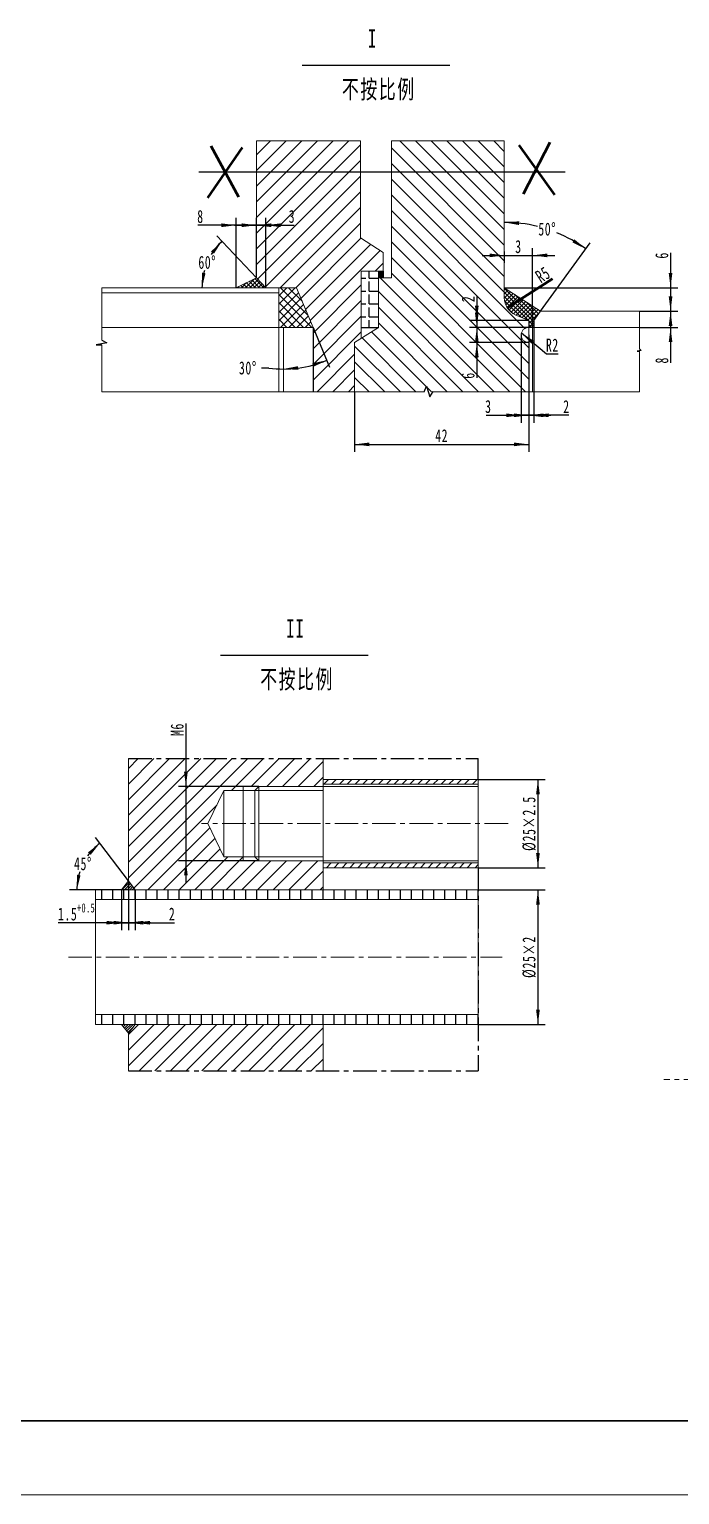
# Model space of a CAD drawing. Header units: millimetres. Extents: x -1189 to 1189, y -841 to 841.
# Drawn here: x -645 to -293, y -841 to -47 of the extents above; entities that cross this region are included whole.
import ezdxf

# ---------------------------------------------------------------- set-up
doc = ezdxf.new("R2010")
doc.units = ezdxf.units.MM
doc.header["$PDSIZE"] = -5
doc.linetypes.add('CENTERX2', pattern=[20.32, 12.7, -2.54, 2.54, -2.54])
doc.layers.get('0').update_dxf_attribs({"lineweight": 35})
for name, color, linetype, lineweight in [('10', 7, 'Continuous', 18), ('剖面线层', 4, 'Continuous', 18), ('尺寸线层', 3, 'Continuous', 18), ('粗实线层', 7, 'Continuous', 35), ('细实线层', 7, 'Continuous', 18)]:
    doc.layers.add(name, color=color, linetype=linetype, lineweight=lineweight)
doc.styles.add('标准', font='', dxfattribs={"width": 0.667})
doc.styles.get('标准').set_extended_font_data('宋体')
doc.dimstyles.new('GB_尺寸', dxfattribs={"dimscale": 2, "dimtxt": 3.5, "dimasz": 4, "dimexe": 2, "dimexo": 0, "dimtad": 1, "dimdsep": 46, "dimtxsty": '标准', "dimblk": '_CAXARROW', "dimcen": 0, "dimdle": 6, "dimazin": 2, "dimtfac": 0.707107, "dimtdec": 3, "dimtmove": 2, "dimatfit": 3, "dimfxl": 1, "dimfrac": 2, "dimtolj": 1, "dimtzin": 0, "dimarcsym": 1})
pattern_1 = [(45, (0, 0), (-0.7071068, 0.7071068), [])]
pattern_2 = [(45, (0, 0), (-4.24264, 4.24264), [])]

# ---------------------------------------------------------------- blocks, each defined once
blk = doc.blocks.new('$CAXA_FRAME_13B17AC1$')
at = {"layer": '粗实线层'}
blk.add_line((-574.5, -400.5), (574.5, -400.5), dxfattribs=at)
at = {"layer": '细实线层'}
blk.add_line((-594.5, -420.5), (594.5, -420.5), dxfattribs=at)
blk = doc.blocks.new('*X52')
at = {"layer": '尺寸线层', "linetype": 'Continuous', "lineweight": 25}
for points in [[(-607.07, -487.91), (-612.06, -494.22), (-613.55, -492.88)], [(-619.56, -513.11), (-617.56, -505.32), (-619.52, -504.94)]]:
    blk.add_hatch(color=0, dxfattribs=at).paths.add_polyline_path(points, flags=0)
at = {"layer": '尺寸线层', "color": 0, "linetype": 'Continuous', "lineweight": 25}
for p, q in [((-591.57, -508.29), (-609.49, -484.73)), ((-591.57, -513.11), (-623.56, -513.11))]:
    blk.add_line(p, q, dxfattribs=at)
for start, end in [(127.25915, 144.54751), (162.04211, 180)]:
    blk.add_arc((-587.9, -513.11), 31.66, start, end, dxfattribs=at)
at = {"layer": '尺寸线层', "color": 0, "lineweight": 25, "insert": (-616.27, -499.05), "char_height": 7, "width": 19.0725, "attachment_point": 5, "line_spacing_factor": 1.15057, "style": '标准'}
blk.add_mtext('\\T1.1;45%%D', dxfattribs=at)
blk = doc.blocks.new('_CAXARROW')
blk.add_hatch(color=0).paths.add_polyline_path([(0, 0), (-1, 0.125), (-1, -0.125)], flags=0)
blk = doc.blocks.new('*X53')
at = {"layer": '尺寸线层', "linetype": 'Continuous', "lineweight": 25}
for points in [[(-560.41, -457.15), (-559.41, -449.15), (-561.41, -449.15)], [(-560.41, -497.38), (-559.41, -505.38), (-561.41, -505.38)]]:
    blk.add_hatch(color=0, dxfattribs=at).paths.add_polyline_path(points, flags=0)
at = {"layer": '尺寸线层', "color": 0, "linetype": 'Continuous', "lineweight": 25}
for p, q in [((-560.41, -422.98), (-560.41, -509.38)), ((-520.8, -457.15), (-564.41, -457.15)), ((-520.8, -497.38), (-564.41, -497.38))]:
    blk.add_line(p, q, dxfattribs=at)
at = {"layer": '尺寸线层', "color": 0, "linetype": 'CENTERX2', "lineweight": 25, "insert": (-565.12, -426.29), "char_height": 7, "width": 14, "attachment_point": 5, "rotation": 90, "line_spacing_factor": 1.15057, "style": '标准'}
blk.add_mtext('\\T1.1;M6', dxfattribs=at)
blk = doc.blocks.new('*X54')
at = {"layer": '尺寸线层', "linetype": 'Continuous', "lineweight": 25}
for points in [[(-369.5, -453.37), (-368.5, -461.37), (-370.5, -461.37)], [(-369.5, -501.15), (-368.5, -493.15), (-370.5, -493.15)]]:
    blk.add_hatch(color=0, dxfattribs=at).paths.add_polyline_path(points, flags=0)
at = {"layer": '尺寸线层', "color": 0, "linetype": 'Continuous', "lineweight": 25}
for p, q in [((-401.85, -453.37), (-365.5, -453.37)), ((-369.5, -453.37), (-369.5, -501.15)), ((-401.85, -501.15), (-365.5, -501.15))]:
    blk.add_line(p, q, dxfattribs=at)
at = {"layer": '尺寸线层', "color": 0, "linetype": 'CENTERX2', "lineweight": 25, "insert": (-374.21, -477.26), "char_height": 7, "width": 58.1043, "attachment_point": 5, "rotation": 90, "line_spacing_factor": 1.15057, "style": '标准'}
blk.add_mtext('\\T1.1;%%C25×2.5', dxfattribs=at)
blk = doc.blocks.new('*X55')
at = {"layer": '尺寸线层', "linetype": 'Continuous', "lineweight": 25}
for points in [[(-369.5, -513.11), (-368.5, -521.11), (-370.5, -521.11)], [(-369.5, -586.1), (-368.5, -578.1), (-370.5, -578.1)]]:
    blk.add_hatch(color=0, dxfattribs=at).paths.add_polyline_path(points, flags=0)
at = {"layer": '尺寸线层', "color": 0, "linetype": 'Continuous', "lineweight": 25}
for p, q in [((-401.85, -513.11), (-365.5, -513.11)), ((-369.5, -513.11), (-369.5, -586.1)), ((-401.85, -586.1), (-365.5, -586.1))]:
    blk.add_line(p, q, dxfattribs=at)
at = {"layer": '尺寸线层', "color": 0, "linetype": 'CENTERX2', "lineweight": 25, "insert": (-374.21, -549.61), "char_height": 7, "width": 43.4139, "attachment_point": 5, "rotation": 90, "line_spacing_factor": 1.15057, "style": '标准'}
blk.add_mtext('\\T1.1;%%C25×2', dxfattribs=at)
blk = doc.blocks.new('*X57')
at = {"layer": '尺寸线层', "color": 0, "linetype": 'CENTERX2', "lineweight": 25, "char_height": 7, "attachment_point": 1, "line_spacing_factor": 1.15057, "style": '标准'}
for s, insert, width in [('\\T1.1;1.5', (-629.75, -522.75), 80.6038), ('\\T1.1;{\\H0.7071x;+0.5}', (-619.49, -520.47), 39.5584)]:
    blk.add_mtext(s, dxfattribs=dict(at, insert=insert, width=width))
blk = doc.blocks.new('*X56')
at = {"layer": '尺寸线层', "linetype": 'Continuous', "lineweight": 25}
for points in [[(-595.4, -530.98), (-603.4, -531.98), (-603.4, -529.98)], [(-591.57, -530.98), (-583.57, -531.98), (-583.57, -529.98)]]:
    blk.add_hatch(color=0, dxfattribs=at).paths.add_polyline_path(points, flags=0)
at = {"layer": '尺寸线层', "color": 0, "linetype": 'Continuous', "lineweight": 25}
for p, q in [((-591.57, -508.29), (-591.57, -534.98)), ((-595.4, -513.11), (-595.4, -534.98)), ((-579.57, -530.98), (-629.75, -530.98))]:
    blk.add_line(p, q, dxfattribs=at)
at = {"layer": '尺寸线层', "color": 0, "linetype": 'CENTERX2', "lineweight": 25}
blk.add_blockref('*X57', (0, 0), dxfattribs=at)
blk = doc.blocks.new('*X58')
at = {"layer": '尺寸线层', "linetype": 'Continuous', "lineweight": 25}
for points in [[(-591.57, -530.98), (-599.57, -529.98), (-599.57, -531.98)], [(-587.9, -530.98), (-579.9, -529.98), (-579.9, -531.98)]]:
    blk.add_hatch(color=0, dxfattribs=at).paths.add_polyline_path(points, flags=0)
at = {"layer": '尺寸线层', "color": 0, "linetype": 'Continuous', "lineweight": 25}
for p, q in [((-591.57, -508.29), (-591.57, -534.98)), ((-587.9, -513.11), (-587.9, -534.98)), ((-603.57, -530.98), (-566.58, -530.98))]:
    blk.add_line(p, q, dxfattribs=at)
at = {"layer": '尺寸线层', "color": 0, "linetype": 'CENTERX2', "lineweight": 25, "insert": (-567.87, -526.27), "char_height": 7, "width": 14, "attachment_point": 5, "line_spacing_factor": 1.15057, "style": '标准'}
blk.add_mtext('\\T1.1;2', dxfattribs=at)
blk = doc.blocks.new('*X59')
at = {"layer": '尺寸线层', "linetype": 'Continuous', "lineweight": 25}
for points in [[(-540.85, -161.62), (-545.21, -168.38), (-546.81, -167.19)], [(-551.68, -186.78), (-549.77, -178.97), (-551.73, -178.62)]]:
    blk.add_hatch(color=0, dxfattribs=at).paths.add_polyline_path(points, flags=0)
at = {"layer": '尺寸线层', "color": 0, "linetype": 'Continuous', "lineweight": 25}
blk.add_line((-522.11, -181.41), (-543.61, -158.71), dxfattribs=at)
for start, end in [(133.45228, 148.72162), (164.27287, 180)]:
    blk.add_arc((-517.01, -186.78), 34.67, start, end, dxfattribs=at)
at = {"layer": '尺寸线层', "color": 0, "lineweight": 25, "insert": (-548.86, -173.09), "char_height": 7, "width": 18.916, "attachment_point": 5, "line_spacing_factor": 1.15057, "style": '标准'}
blk.add_mtext('\\T1.1;60%%D', dxfattribs=at)
blk = doc.blocks.new('*X60')
at = {"layer": '尺寸线层', "linetype": 'Continuous', "lineweight": 25}
for points in [[(-507.53, -230.86), (-499.62, -229.34), (-499.42, -231.32)], [(-484.01, -226.14), (-491.89, -227.79), (-491.31, -229.7)]]:
    blk.add_hatch(color=0, dxfattribs=at).paths.add_polyline_path(points, flags=0)
at = {"layer": '尺寸线层', "color": 0, "linetype": 'Continuous', "lineweight": 25}
for p, q in [((-491.46, -208.31), (-482.46, -229.83)), ((-515.5, -230.33), (-519.5, -230.33))]:
    blk.add_line(p, q, dxfattribs=at)
blk.add_arc((-507.53, -169.91), 60.95, 262.47903, 292.69988, dxfattribs=at)
at = {"layer": '尺寸线层', "color": 0, "lineweight": 25, "insert": (-526.84, -230.33), "char_height": 7, "width": 18.7595, "attachment_point": 5, "line_spacing_factor": 1.15057, "style": '标准'}
blk.add_mtext('\\T1.1;30%%D', dxfattribs=at)
blk = doc.blocks.new('*X61')
at = {"layer": '尺寸线层', "linetype": 'Continuous', "lineweight": 25}
for points in [[(-387.74, -151.38), (-379.81, -152.81), (-379.65, -150.82)], [(-343.55, -165.77), (-350.8, -162.25), (-349.75, -160.55)]]:
    blk.add_hatch(color=0, dxfattribs=at).paths.add_polyline_path(points, flags=0)
at = {"layer": '尺寸线层', "color": 0, "linetype": 'Continuous', "lineweight": 25}
blk.add_line((-368.09, -199.48), (-341.19, -162.53), dxfattribs=at)
for start, end in [(76.19124, 90), (53.94654, 67.65149)]:
    blk.add_arc((-387.74, -226.48), 75.09, start, end, dxfattribs=at)
at = {"layer": '尺寸线层', "color": 0, "lineweight": 25, "insert": (-364.5, -155.07), "char_height": 7, "width": 18.7595, "attachment_point": 5, "line_spacing_factor": 1.15057, "style": '标准'}
blk.add_mtext('\\T1.1;50%%D', dxfattribs=at)
blk = doc.blocks.new('*X62')
at = {"layer": '尺寸线层', "linetype": 'Continuous', "lineweight": 25}
for points in [[(-297.58, -186.78), (-296.58, -178.78), (-298.58, -178.78)], [(-297.58, -199.48), (-296.58, -207.48), (-298.58, -207.48)]]:
    blk.add_hatch(color=0, dxfattribs=at).paths.add_polyline_path(points, flags=0)
at = {"layer": '尺寸线层', "color": 0, "linetype": 'Continuous', "lineweight": 25}
for p, q in [((-297.58, -167.93), (-297.58, -211.48)), ((-387.74, -186.78), (-293.58, -186.78)), ((-314.47, -199.48), (-293.58, -199.48))]:
    blk.add_line(p, q, dxfattribs=at)
at = {"layer": '尺寸线层', "color": 0, "lineweight": 25, "insert": (-302.29, -169.28), "char_height": 7, "width": 14, "attachment_point": 5, "rotation": 90, "line_spacing_factor": 1.15057, "style": '标准'}
blk.add_mtext('\\T1.1;6', dxfattribs=at)
blk = doc.blocks.new('*X63')
at = {"layer": '尺寸线层', "linetype": 'Continuous', "lineweight": 25}
for points in [[(-297.58, -199.48), (-296.58, -191.48), (-298.58, -191.48)], [(-297.58, -208.31), (-296.58, -216.31), (-298.58, -216.31)]]:
    blk.add_hatch(color=0, dxfattribs=at).paths.add_polyline_path(points, flags=0)
at = {"layer": '尺寸线层', "color": 0, "linetype": 'Continuous', "lineweight": 25}
for p, q in [((-297.58, -187.48), (-297.58, -227.46)), ((-314.47, -199.48), (-293.58, -199.48)), ((-314.47, -208.31), (-293.58, -208.31))]:
    blk.add_line(p, q, dxfattribs=at)
at = {"layer": '尺寸线层', "color": 0, "lineweight": 25, "insert": (-302.29, -226.13), "char_height": 7, "width": 14, "attachment_point": 5, "rotation": 90, "line_spacing_factor": 1.15057, "style": '标准'}
blk.add_mtext('\\T1.1;8', dxfattribs=at)
blk = doc.blocks.new('*X64')
at = {"layer": '尺寸线层', "linetype": 'Continuous', "lineweight": 25}
for points in [[(-374.52, -255.95), (-382.52, -256.95), (-382.52, -254.95)], [(-371.74, -255.95), (-363.74, -256.95), (-363.74, -254.95)]]:
    blk.add_hatch(color=0, dxfattribs=at).paths.add_polyline_path(points, flags=0)
at = {"layer": '尺寸线层', "color": 0, "linetype": 'Continuous', "lineweight": 25}
for p, q in [((-371.74, -208.31), (-371.74, -259.95)), ((-374.52, -216.55), (-374.52, -259.95)), ((-352.74, -255.95), (-386.52, -255.95))]:
    blk.add_line(p, q, dxfattribs=at)
at = {"layer": '尺寸线层', "color": 0, "lineweight": 25, "insert": (-354.03, -251.24), "char_height": 7, "width": 14, "attachment_point": 5, "line_spacing_factor": 1.15057, "style": '标准'}
blk.add_mtext('\\T1.1;2', dxfattribs=at)
blk = doc.blocks.new('*X65')
at = {"layer": '尺寸线层', "linetype": 'Continuous', "lineweight": 25}
for points in [[(-378.64, -255.95), (-386.64, -254.95), (-386.64, -256.95)], [(-374.52, -255.95), (-366.52, -254.95), (-366.52, -256.95)]]:
    blk.add_hatch(color=0, dxfattribs=at).paths.add_polyline_path(points, flags=0)
at = {"layer": '尺寸线层', "color": 0, "linetype": 'Continuous', "lineweight": 25}
for p, q in [((-378.64, -212.43), (-378.64, -259.95)), ((-374.52, -212.43), (-374.52, -259.95)), ((-397.66, -255.95), (-362.52, -255.95))]:
    blk.add_line(p, q, dxfattribs=at)
at = {"layer": '尺寸线层', "color": 0, "lineweight": 25, "insert": (-396.39, -251.24), "char_height": 7, "width": 14, "attachment_point": 5, "line_spacing_factor": 1.15057, "style": '标准'}
blk.add_mtext('\\T1.1;3', dxfattribs=at)
blk = doc.blocks.new('*X66')
at = {"layer": '尺寸线层', "linetype": 'Continuous', "lineweight": 25}
for points in [[(-402.65, -204.62), (-401.65, -196.62), (-403.65, -196.62)], [(-402.65, -208.31), (-401.65, -216.31), (-403.65, -216.31)]]:
    blk.add_hatch(color=0, dxfattribs=at).paths.add_polyline_path(points, flags=0)
at = {"layer": '尺寸线层', "color": 0, "linetype": 'Continuous', "lineweight": 25}
for p, q in [((-402.65, -191.55), (-402.65, -220.31)), ((-374.52, -204.62), (-406.65, -204.62)), ((-374.52, -208.31), (-406.65, -208.31))]:
    blk.add_line(p, q, dxfattribs=at)
at = {"layer": '尺寸线层', "color": 0, "lineweight": 25, "insert": (-407.36, -192.84), "char_height": 7, "width": 14, "attachment_point": 5, "rotation": 90, "line_spacing_factor": 1.15057, "style": '标准'}
blk.add_mtext('\\T1.1;2', dxfattribs=at)
blk = doc.blocks.new('*X67')
at = {"layer": '尺寸线层', "linetype": 'Continuous', "lineweight": 25}
for points in [[(-402.65, -208.31), (-401.65, -200.31), (-403.65, -200.31)], [(-402.65, -216.55), (-401.65, -224.55), (-403.65, -224.55)]]:
    blk.add_hatch(color=0, dxfattribs=at).paths.add_polyline_path(points, flags=0)
at = {"layer": '尺寸线层', "color": 0, "linetype": 'Continuous', "lineweight": 25}
for p, q in [((-402.65, -196.31), (-402.65, -235.71)), ((-374.52, -208.31), (-406.65, -208.31)), ((-374.52, -216.55), (-406.65, -216.55))]:
    blk.add_line(p, q, dxfattribs=at)
at = {"layer": '尺寸线层', "color": 0, "lineweight": 25, "insert": (-407.36, -234.37), "char_height": 7, "width": 14, "attachment_point": 5, "rotation": 90, "line_spacing_factor": 1.15057, "style": '标准'}
blk.add_mtext('\\T1.1;6', dxfattribs=at)
blk = doc.blocks.new('*X68')
at = {"layer": '尺寸线层', "linetype": 'Continuous', "lineweight": 25}
for points in [[(-387.74, -169.28), (-395.74, -168.28), (-395.74, -170.28)], [(-372.4, -169.28), (-364.4, -168.28), (-364.4, -170.28)]]:
    blk.add_hatch(color=0, dxfattribs=at).paths.add_polyline_path(points, flags=0)
at = {"layer": '尺寸线层', "color": 0, "linetype": 'Continuous', "lineweight": 25}
for p, q in [((-372.4, -208.31), (-372.4, -165.28)), ((-399.74, -169.28), (-360.4, -169.28)), ((-387.74, -167.11), (-387.74, -173.28))]:
    blk.add_line(p, q, dxfattribs=at)
at = {"layer": '尺寸线层', "color": 0, "lineweight": 25, "insert": (-380.07, -164.57), "char_height": 7, "width": 14, "attachment_point": 5, "line_spacing_factor": 1.15057, "style": '标准'}
blk.add_mtext('\\T1.1;3', dxfattribs=at)
blk = doc.blocks.new('*X69')
at = {"layer": '尺寸线层', "linetype": 'Continuous', "lineweight": 25}
for points in [[(-468.89, -271.72), (-460.89, -270.72), (-460.89, -272.72)], [(-374.52, -271.72), (-382.52, -270.72), (-382.52, -272.72)]]:
    blk.add_hatch(color=0, dxfattribs=at).paths.add_polyline_path(points, flags=0)
at = {"layer": '尺寸线层', "color": 0, "linetype": 'Continuous', "lineweight": 25}
for p, q in [((-468.89, -243.18), (-468.89, -275.72)), ((-374.52, -243.18), (-374.52, -275.72)), ((-468.89, -271.72), (-374.52, -271.72))]:
    blk.add_line(p, q, dxfattribs=at)
at = {"layer": '尺寸线层', "color": 0, "lineweight": 25, "insert": (-421.71, -267.01), "char_height": 7, "width": 14, "attachment_point": 5, "line_spacing_factor": 1.15057, "style": '标准'}
blk.add_mtext('\\T1.1;42', dxfattribs=at)
blk = doc.blocks.new('*X70')
at = {"layer": '尺寸线层', "linetype": 'Continuous', "lineweight": 25}
blk.add_hatch(color=0, dxfattribs=at).paths.add_polyline_path([(-16.79, 11.33), (-10.01, 6.98), (-11.29, 5.44)], flags=0)
at = {"layer": '尺寸线层', "color": 0, "linetype": 'Continuous', "lineweight": 25}
blk.add_line((-16.79, 11.33), (-3.19, 0), dxfattribs=at)
at = {"layer": '尺寸线层', "color": 0, "lineweight": 25}
blk.add_line((-3.19, 0), (3.19, 0), dxfattribs=at)
at = {"layer": '尺寸线层', "color": 0, "lineweight": 25, "insert": (0, 4.71), "char_height": 7, "width": 14, "attachment_point": 5, "line_spacing_factor": 1.15057, "style": '标准'}
blk.add_mtext('\\T1.1;R2', dxfattribs=at)
blk = doc.blocks.new('*X71')
at = {"layer": '尺寸线层', "linetype": 'Continuous', "lineweight": 25}
for points in [[(-522.11, -152.93), (-530.11, -151.93), (-530.11, -153.93)], [(-517.01, -152.93), (-509.01, -151.93), (-509.01, -153.93)]]:
    blk.add_hatch(color=0, dxfattribs=at).paths.add_polyline_path(points, flags=0)
at = {"layer": '尺寸线层', "color": 0, "linetype": 'Continuous', "lineweight": 25}
for p, q in [((-522.11, -181.41), (-522.11, -148.93)), ((-517.01, -186.78), (-517.01, -148.93)), ((-534.11, -152.93), (-501.64, -152.93))]:
    blk.add_line(p, q, dxfattribs=at)
at = {"layer": '尺寸线层', "color": 0, "lineweight": 25, "insert": (-502.9, -148.22), "char_height": 7, "width": 14, "attachment_point": 5, "line_spacing_factor": 1.15057, "style": '标准'}
blk.add_mtext('\\T1.1;3', dxfattribs=at)
blk = doc.blocks.new('*X72')
at = {"layer": '尺寸线层', "linetype": 'Continuous', "lineweight": 25}
for points in [[(-533.18, -152.93), (-541.18, -153.93), (-541.18, -151.93)], [(-522.11, -152.93), (-514.11, -153.93), (-514.11, -151.93)]]:
    blk.add_hatch(color=0, dxfattribs=at).paths.add_polyline_path(points, flags=0)
at = {"layer": '尺寸线层', "color": 0, "linetype": 'Continuous', "lineweight": 25}
for p, q in [((-533.18, -186.78), (-533.18, -148.93)), ((-522.11, -181.41), (-522.11, -148.93)), ((-510.11, -152.93), (-553.85, -152.93))]:
    blk.add_line(p, q, dxfattribs=at)
at = {"layer": '尺寸线层', "color": 0, "lineweight": 25, "insert": (-552.52, -148.22), "char_height": 7, "width": 14, "attachment_point": 5, "line_spacing_factor": 1.15057, "style": '标准'}
blk.add_mtext('\\T1.1;8', dxfattribs=at)
blk = doc.blocks.new('*X73')
at = {"layer": '尺寸线层', "linetype": 'Continuous', "lineweight": 50}
blk.add_hatch(color=0, dxfattribs=at).paths.add_polyline_path([(-386.16, -197.66), (-379.96, -192.51), (-378.89, -194.19)], flags=0)
at = {"layer": '尺寸线层', "color": 0, "linetype": 'Continuous', "lineweight": 50}
blk.add_line((-386.16, -197.66), (-361.6, -181.95), dxfattribs=at)
at = {"layer": '尺寸线层', "color": 0, "linetype": 'Continuous', "lineweight": 50, "insert": (-366.81, -179.73), "char_height": 7, "width": 14, "attachment_point": 5, "rotation": 32.60181, "line_spacing_factor": 1.15057, "style": '标准'}
blk.add_mtext('\\T1.1;R5', dxfattribs=at)

msp = doc.modelspace()

# ---------------------------------------------------------------- hatches: boundary and pattern name
at = {"layer": '剖面线层', "lineweight": 25}
h = msp.add_hatch(dxfattribs=at)
h.set_pattern_fill('无图案', color=256, scale=6, angle=45, style=0, pattern_type=0)
h.set_pattern_definition(pattern_2)
h.paths.add_polyline_path([(-522.108, -181.405), (-522.108, -125.571), (-522.108, -107.222), (-465.76, -107.222), (-465.76, -159.792), (-453.52, -167.668), (-453.52, -177.773), (-456.023, -177.773), (-465.294, -177.773), (-465.294, -208.315), (-465.294, -214.251), (-468.891, -216.554), (-468.891, -243.182), (-491.463, -243.182), (-491.463, -208.315), (-500.47, -186.783), (-510.058, -186.783), (-517.013, -186.783)], flags=0)
h = msp.add_hatch(dxfattribs=at)
h.set_pattern_fill('无图案', color=256, scale=6, angle=135, style=0, pattern_type=0)
h.set_pattern_definition([(135, (0, 0), (-4.24264, -4.24264), [])])
edge = h.paths.add_edge_path(flags=0)
edge.add_line((-448.972, -181.405), (-448.972, -168.327))
edge.add_line((-448.972, -168.327), (-448.972, -107.222))
edge.add_line((-448.972, -107.222), (-387.74, -107.222))
edge.add_line((-387.74, -107.222), (-387.74, -186.783))
edge.add_line((-387.74, -186.783), (-387.74, -192.271))
edge.add_arc((-377.74, -192.271), 10, 180, 246.177837)
edge.add_line((-381.779, -201.419), (-374.519, -204.624))
edge.add_line((-374.519, -204.624), (-374.519, -208.315))
edge.add_arc((-374.519, -212.435), 4.12, 90, 270)
edge.add_line((-374.519, -216.554), (-374.519, -243.182))
edge.add_line((-374.519, -243.182), (-459.64, -243.182))
edge.add_line((-459.64, -243.182), (-468.891, -243.182))
edge.add_line((-468.891, -243.182), (-468.891, -216.554))
edge.add_line((-468.891, -216.554), (-465.294, -214.251))
edge.add_line((-465.294, -214.251), (-456.023, -208.315))
edge.add_line((-456.023, -208.315), (-456.023, -181.405))
edge.add_line((-456.023, -181.405), (-453.52, -181.405))
edge.add_line((-453.52, -181.405), (-448.972, -181.405))
h = msp.add_hatch(dxfattribs=at)
h.set_pattern_fill('ANSI37', color=256, scale=0.5, style=0)
h.paths.add_polyline_path([(-533.184, -186.783), (-529.001, -184.752), (-522.108, -181.405), (-517.013, -186.783)], flags=0)
h = msp.add_hatch(dxfattribs=at)
h.set_pattern_fill('ANGLE', color=256, style=0)
h.set_pattern_definition([(0, (0, 0), (0, 6.985), [5.08, -1.905]), (90, (0, 0), (-6.985, 4e-16), [5.08, -1.905])])
h.paths.add_polyline_path([(-465.294, -208.315), (-465.294, -192.448), (-465.294, -177.773), (-456.023, -177.773), (-456.023, -181.405), (-456.023, -208.315)], flags=0)
h = msp.add_hatch(dxfattribs=at)
h.set_pattern_fill('无图案', color=256, scale=0.5, angle=45, style=0, pattern_type=0)
h.set_pattern_definition([(45, (0, 0), (-0.3535534, 0.3535534), [])])
h.paths.add_polyline_path([(-456.023, -181.405), (-456.023, -179.934), (-456.023, -177.773), (-453.52, -177.773), (-453.52, -181.405)], flags=0)
h = msp.add_hatch(dxfattribs=at)
h.set_pattern_fill('ANSI37', color=256, style=0)
h.paths.add_polyline_path([(-510.058, -208.315), (-510.058, -198.503), (-510.058, -189.605), (-510.058, -186.783), (-500.47, -186.783), (-491.463, -208.315), (-507.527, -208.315)], flags=0)
h = msp.add_hatch(dxfattribs=at)
h.set_pattern_fill('ANSI37', color=256, scale=0.5, style=0)
edge = h.paths.add_edge_path(flags=0)
edge.add_arc((-377.74, -192.271), 10, 214.960499, 246.177837, ccw=False)
edge.add_arc((-377.74, -192.271), 10, 180, 214.960499, ccw=False)
edge.add_line((-387.74, -192.271), (-387.74, -186.783))
edge.add_line((-387.74, -186.783), (-368.087, -199.479))
edge.add_line((-368.087, -199.479), (-371.742, -204.5))
edge.add_line((-371.742, -204.5), (-371.742, -208.315))
edge.add_line((-371.742, -208.315), (-372.404, -208.315))
edge.add_line((-372.404, -208.315), (-374.519, -208.315))
edge.add_line((-374.519, -208.315), (-374.519, -204.624))
edge.add_line((-374.519, -204.624), (-381.779, -201.419))
h = msp.add_hatch(dxfattribs=at)
h.set_pattern_fill('无图案', color=256, scale=6, angle=45, style=0, pattern_type=0)
h.set_pattern_definition(pattern_2)
h.paths.add_polyline_path([(-591.57, -508.285), (-591.57, -466.468), (-591.57, -464.778), (-591.57, -441.972), (-486.059, -441.972), (-486.059, -453.375), (-486.059, -455.925), (-486.059, -457.147), (-520.802, -457.147), (-529.266, -457.147), (-529.266, -459.308), (-539.796, -459.308), (-548.551, -477.264), (-539.796, -495.219), (-529.266, -495.219), (-529.266, -497.38), (-520.802, -497.38), (-486.059, -497.38), (-486.059, -498.603), (-486.059, -501.153), (-486.059, -513.107), (-587.903, -513.107)], flags=0)
h = msp.add_hatch(dxfattribs=at)
h.set_pattern_fill('无图案', color=256, scale=3, angle=45, style=0, pattern_type=0)
h.set_pattern_definition([(45, (0, 0), (-2.12132, 2.12132), [])])
h.paths.add_polyline_path([(-486.059, -455.925), (-486.059, -454.011), (-486.059, -453.375), (-401.848, -453.375), (-401.848, -455.925)], flags=0)
h.paths.add_polyline_path([(-486.059, -501.153), (-486.059, -500.044), (-486.059, -498.603), (-401.848, -498.603), (-401.848, -501.153)], flags=0)
h = msp.add_hatch(dxfattribs=at)
h.set_pattern_fill('无图案', color=256, angle=45, style=0, pattern_type=0)
h.set_pattern_definition(pattern_1)
h.paths.add_polyline_path([(-595.398, -513.107), (-593.664, -510.923), (-591.57, -508.285), (-587.903, -513.107)], flags=0)
h = msp.add_hatch(dxfattribs=at)
h.set_pattern_fill('无图案', color=256, scale=6, angle=90, style=0, pattern_type=0)
h.set_pattern_definition([(90, (0, 0), (-6, 4e-16), [])])
h.paths.add_polyline_path([(-609.394, -518.408), (-609.394, -515.772), (-609.394, -513.107), (-595.398, -513.107), (-587.903, -513.107), (-486.059, -513.107), (-401.848, -513.107), (-401.848, -518.408)], flags=0)
h.paths.add_polyline_path([(-609.394, -586.104), (-609.394, -582.738), (-609.394, -580.803), (-401.848, -580.803), (-401.848, -586.104), (-486.059, -586.104), (-587.903, -586.104), (-595.398, -586.104)], flags=0)
h = msp.add_hatch(dxfattribs=at)
h.set_pattern_fill('无图案', color=256, angle=45, style=0, pattern_type=0)
h.set_pattern_definition(pattern_1)
h.paths.add_polyline_path([(-595.398, -586.104), (-593.664, -588.288), (-591.57, -590.926), (-587.903, -586.104)], flags=0)
h = msp.add_hatch(dxfattribs=at)
h.set_pattern_fill('无图案', color=256, scale=6, angle=45, style=0, pattern_type=0)
h.set_pattern_definition(pattern_2)
h.paths.add_polyline_path([(-591.57, -611.215), (-591.57, -602.501), (-591.57, -590.926), (-587.903, -586.104), (-486.059, -586.104), (-486.059, -611.215)], flags=0)

# ---------------------------------------------------------------- linework, layer by layer
at = {"layer": '10'}
for p, q in [((-522.108, -181.405), (-522.108, -107.222)), ((-522.108, -107.222), (-465.76, -107.222)), ((-465.76, -159.792), (-465.76, -107.222)), ((-448.972, -181.405), (-448.972, -107.222)), ((-448.972, -107.222), (-387.74, -107.222)), ((-387.74, -107.222), (-387.74, -192.271)), ((-453.52, -167.668), (-465.76, -159.792)), ((-453.52, -167.668), (-453.52, -177.773)), ((-533.184, -186.783), (-522.108, -181.405)), ((-465.294, -214.251), (-465.294, -177.773)), ((-465.294, -177.773), (-453.52, -177.773)), ((-456.023, -177.773), (-456.023, -208.315)), ((-456.023, -181.405), (-448.972, -181.405)), ((-606.05, -186.783), (-510.058, -186.783)), ((-606.05, -208.315), (-606.05, -186.783)), ((-606.05, -189.605), (-510.058, -189.605)), ((-510.058, -186.783), (-510.058, -208.315)), ((-510.058, -186.783), (-500.47, -186.783)), ((-500.47, -186.783), (-491.463, -208.315)), ((-368.087, -199.479), (-387.74, -186.783)), ((-381.779, -201.419), (-374.519, -204.624)), ((-374.519, -208.315), (-374.519, -204.624)), ((-371.742, -204.5), (-368.087, -199.479)), ((-314.47, -199.479), (-368.087, -199.479)), ((-314.47, -208.315), (-314.47, -199.479)), ((-510.058, -208.315), (-606.05, -208.315)), ((-606.05, -208.315), (-606.05, -215.281)), ((-491.463, -208.315), (-510.058, -208.315)), ((-510.058, -208.315), (-510.058, -243.182)), ((-507.527, -208.315), (-507.527, -243.182)), ((-456.023, -208.315), (-468.891, -216.554)), ((-374.519, -208.315), (-314.47, -208.315)), ((-374.519, -216.554), (-374.519, -208.315)), ((-372.404, -208.315), (-372.404, -243.182)), ((-314.47, -219.889), (-314.47, -208.315)), ((-606.05, -217.784), (-606.05, -243.182)), ((-468.891, -216.554), (-468.891, -243.182)), ((-374.519, -243.182), (-374.519, -216.554)), ((-314.47, -243.182), (-314.47, -221.247)), ((-606.05, -243.182), (-468.891, -243.182)), ((-468.891, -243.182), (-459.64, -243.182)), ((-459.64, -243.182), (-431.129, -243.182)), ((-426.319, -243.182), (-374.519, -243.182)), ((-374.519, -243.182), (-314.47, -243.182)), ((-591.57, -464.778), (-591.57, -441.972)), ((-486.059, -441.972), (-486.059, -464.778)), ((-539.796, -459.308), (-548.551, -477.264)), ((-486.059, -459.308), (-539.796, -459.308)), ((-520.802, -457.147), (-529.266, -457.147)), ((-529.266, -457.147), (-529.266, -497.38)), ((-520.802, -457.147), (-522.963, -459.308)), ((-522.963, -459.308), (-522.963, -495.219)), ((-401.848, -457.147), (-520.802, -457.147)), ((-486.059, -453.375), (-401.848, -453.375)), ((-486.059, -455.925), (-401.848, -455.925)), ((-401.848, -453.375), (-401.848, -501.153)), ((-591.57, -508.285), (-591.57, -464.778)), ((-486.059, -513.107), (-486.059, -464.778)), ((-486.059, -464.778), (-486.059, -501.153)), ((-529.266, -497.38), (-520.802, -497.38)), ((-522.963, -495.219), (-520.802, -497.38)), ((-591.57, -508.285), (-595.398, -513.107)), ((-591.57, -508.285), (-587.903, -513.107)), ((-486.059, -501.153), (-401.848, -501.153)), ((-609.394, -513.107), (-401.848, -513.107)), ((-609.394, -513.107), (-609.394, -586.104)), ((-591.57, -513.107), (-486.059, -513.107)), ((-401.848, -513.107), (-401.848, -586.104)), ((-609.394, -518.408), (-401.848, -518.408)), ((-609.394, -586.104), (-401.848, -586.104)), ((-591.57, -586.104), (-486.059, -586.104)), ((-486.059, -586.104), (-486.059, -611.215)), ((-591.57, -590.926), (-591.57, -611.215))]:
    msp.add_line(p, q, dxfattribs=at)
at = {"layer": '10', "color": 7, "linetype": 'Continuous', "lineweight": 18}
for p, q in [((-539.796, -459.308), (-539.796, -495.219)), ((-520.802, -457.147), (-520.802, -497.38)), ((-539.796, -495.219), (-548.551, -477.264)), ((-486.059, -495.219), (-539.796, -495.219)), ((-401.848, -497.38), (-520.802, -497.38)), ((-486.059, -498.603), (-401.848, -498.603)), ((-609.394, -580.803), (-401.848, -580.803)), ((-591.57, -590.926), (-595.398, -586.104)), ((-591.57, -590.926), (-587.903, -586.104))]:
    msp.add_line(p, q, dxfattribs=at)
at = {"layer": '10', "color": 1, "linetype": 'CENTERX2'}
msp.add_line((-624.091, -549.606), (-388.875, -549.606), dxfattribs=at)
at = {"layer": '10'}
for centre, radius, start, end in [((-377.74, -192.271), 10, 180, 246.177837), ((-374.519, -212.435), 4.12, 90, 270)]:
    msp.add_arc(centre, radius, start, end, dxfattribs=at)
for p in [(-539.796, -477.264), (-520.802, -477.264)]:
    msp.add_point(p, dxfattribs=at)
at = {"layer": '粗实线层', "lineweight": 25}
for p, q in [((-497.341, -66.122), (-417.315, -66.122)), ((-553.4, -124.035), (-354.796, -124.035)), ((-522.108, -181.405), (-517.013, -186.783)), ((-453.52, -177.773), (-453.52, -181.405)), ((-371.742, -204.478), (-371.742, -208.315)), ((-491.463, -208.315), (-491.463, -243.182)), ((-465.294, -208.315), (-456.023, -208.315)), ((-603.267, -216.672), (-609.102, -217.784)), ((-609.102, -217.784), (-606.05, -217.784)), ((-606.05, -215.281), (-603.267, -216.672)), ((-313.596, -220.918), (-315.736, -221.247)), ((-315.736, -221.247), (-314.47, -221.247)), ((-314.47, -219.889), (-313.596, -220.918)), ((-431.129, -243.182), (-429.852, -240.185)), ((-429.852, -240.185), (-428.093, -246.02)), ((-428.093, -246.02), (-426.24, -243.056)), ((-541.657, -385.91), (-461.632, -385.91))]:
    msp.add_line(p, q, dxfattribs=at)
at = {"layer": '粗实线层', "lineweight": 50}
for p, q in [((-529.967, -110.86), (-548.723, -138.16)), ((-546.847, -109.818), (-531.843, -137.535)), ((-379.826, -109.459), (-360.564, -136.405)), ((-362.968, -108.103), (-377.453, -136.095))]:
    msp.add_line(p, q, dxfattribs=at)
at = {"layer": '粗实线层', "linetype": 'CENTERX2', "lineweight": 25}
for p, q in [((-591.57, -441.972), (-401.848, -441.972)), ((-401.848, -453.375), (-401.848, -441.972)), ((-401.848, -501.153), (-401.848, -611.215)), ((-591.57, -611.215), (-401.848, -611.215))]:
    msp.add_line(p, q, dxfattribs=at)
at = {"layer": '粗实线层', "color": 1, "linetype": 'CENTERX2', "lineweight": 18}
for p, q in [((-385.725, -477.264), (-552.01, -477.264)), ((-33.871, -615.963), (-301.295, -615.963))]:
    msp.add_line(p, q, dxfattribs=at)

# ---------------------------------------------------------------- block references
at = {"layer": '尺寸线层', "lineweight": 25}
msp.add_blockref('*X70', (-361.68, -222.611), dxfattribs=at)
at = {"layer": '粗实线层', "xscale": 2, "yscale": 2, "zscale": 2}
msp.add_blockref('$CAXA_FRAME_13B17AC1$', (0, 0), dxfattribs=at)

# ---------------------------------------------------------------- texts
at = {"layer": '尺寸线层', "linetype": 'CENTERX2', "lineweight": 25, "char_height": 10, "attachment_point": 1, "line_spacing_factor": 1.15057, "style": '标准'}
for s, insert, width in [('\\T1.1;I', (-461.704, -46.741), 53.14164), ('\\T1.1;不按比例', (-475.771, -74.25), 88.7778), ('\\T1.1;II', (-506.021, -366.529), 53.14164), ('\\T1.1;不按比例', (-520.088, -394.038), 88.7778)]:
    msp.add_mtext(s, dxfattribs=dict(at, insert=insert, width=width))

# ---------------------------------------------------------------- dimensions: what is measured, and where the dimension line sits
at = {"layer": '尺寸线层', "lineweight": 25}
for base, line1, line2, text, picture, middle in [((-364.502, -155.071), ((-371.742, -204.5), (-368.087, -199.479)), ((-387.74, -107.222), (-387.74, -192.271)), '50%%D', '*X61', (-364.502, -155.071)), ((-548.858, -173.085), ((-522.108, -181.405), (-517.013, -186.783)), ((-606.05, -186.783), (-510.058, -186.783)), '60%%D', '*X59', (-548.858, -173.085)), ((-495.533, -229.666), ((-500.47, -186.783), (-491.463, -208.315)), ((-507.527, -208.315), (-507.527, -243.182)), '30%%D', '*X60', (-526.844, -230.333)), ((-616.267, -499.045), ((-591.57, -508.285), (-587.903, -513.107)), ((-591.57, -513.107), (-486.059, -513.107)), '45%%D', '*X52', (-616.267, -499.045))]:
    dim = msp.add_angular_dim_2l(base=base, line1=line1, line2=line2, text=text, dimstyle='GB_尺寸', override={"dimtad": 0, "dimtih": 1, "dimtoh": 1, "dimsah": 1, "dimtfill": 1, "dimtzin": 0}, dxfattribs=at)
    dim.commit()
    dim.dimension.update_dxf_attribs({"geometry": picture, "text_midpoint": middle})
for base, p1, p2, text, picture, middle in [((-533.184, -152.929), (-522.108, -181.405), (-533.184, -186.783), '8', '*X72', (-552.524, -148.218)), ((-517.013, -152.929), (-522.108, -181.405), (-517.013, -186.783), '3', '*X71', (-502.902, -148.218)), ((-374.519, -255.947), (-378.639, -212.435), (-374.519, -212.435), '3', '*X65', (-396.391, -251.237)), ((-374.519, -255.947), (-371.742, -208.315), (-374.519, -216.554), '2', '*X64', (-354.029, -251.237))]:
    dim = msp.add_linear_dim(base=base, p1=p1, p2=p2, text=text, dimstyle='GB_尺寸', override={"dimsah": 1, "dimtfill": 1, "dimtzin": 0}, dxfattribs=at)
    dim.commit()
    dim.dimension.update_dxf_attribs({"geometry": picture, "text_midpoint": middle, "dimtype": 160})
for base, p1, p2, text, picture, middle in [((-372.404, -169.278), (-387.74, -167.108), (-372.404, -208.315), '3', '*X68', (-380.072, -164.567)), ((-374.519, -271.724), (-468.891, -243.182), (-374.519, -243.182), '42', '*X69', (-421.705, -267.013))]:
    dim = msp.add_linear_dim(base=base, p1=p1, p2=p2, text=text, dimstyle='GB_尺寸', override={"dimsah": 1, "dimtfill": 1, "dimtzin": 0}, dxfattribs=at)
    dim.commit()
    dim.dimension.update_dxf_attribs({"geometry": picture, "text_midpoint": middle})
for base, p1, p2, text, picture, middle in [((-297.576, -199.479), (-387.74, -186.783), (-314.47, -199.479), '6', '*X62', (-302.286, -169.278)), ((-402.647, -208.315), (-374.519, -204.624), (-374.519, -208.315), '2', '*X66', (-407.358, -192.841)), ((-297.576, -208.315), (-314.47, -199.479), (-314.47, -208.315), '8', '*X63', (-302.286, -226.132)), ((-402.647, -216.554), (-374.519, -208.315), (-374.519, -216.554), '6', '*X67', (-407.358, -234.372))]:
    dim = msp.add_linear_dim(base=base, p1=p1, p2=p2, angle=270, text=text, dimstyle='GB_尺寸', override={"dimsah": 1, "dimtfill": 1, "dimtzin": 0}, dxfattribs=at)
    dim.commit()
    dim.dimension.update_dxf_attribs({"geometry": picture, "text_midpoint": middle, "dimtype": 160})
at = {"layer": '尺寸线层', "lineweight": 50}
dim = msp.add_radius_dim(center=(-377.74, -192.271), mpoint=(-386.164, -197.659), text='R5', dimstyle='GB_尺寸', override={"dimsah": 1, "dimtfill": 1, "dimtzin": 0}, dxfattribs=at)
dim.commit()
dim.dimension.update_dxf_attribs({"geometry": '*X73', "text_midpoint": (-364.288, -183.667)})
at = {"layer": '尺寸线层', "linetype": 'CENTERX2', "lineweight": 25}
dim = msp.add_linear_dim(base=(-560.413, -497.38), p1=(-520.802, -457.147), p2=(-520.802, -497.38), angle=270, text='M6', dimstyle='GB_尺寸', override={"dimsah": 1, "dimtfill": 1}, dxfattribs=at)
dim.commit()
dim.dimension.update_dxf_attribs({"geometry": '*X53', "text_midpoint": (-565.124, -426.287), "dimtype": 160})
for base, p1, p2, text, override, picture, middle in [((-369.497, -501.153), (-401.848, -453.375), (-401.848, -501.153), '%%C25×2.5', {"dimsah": 1, "dimtfill": 1}, '*X54', (-374.208, -477.264)), ((-369.497, -586.104), (-401.848, -513.107), (-401.848, -586.104), '%%C25×2', {"dimpost": '%%C<>', "dimsah": 1, "dimtfill": 1}, '*X55', (-374.208, -549.606))]:
    dim = msp.add_linear_dim(base=base, p1=p1, p2=p2, angle=270, text=text, dimstyle='GB_尺寸', override=override, dxfattribs=at)
    dim.commit()
    dim.dimension.update_dxf_attribs({"geometry": picture, "text_midpoint": middle})
for base, p2, text, picture, middle in [((-595.398, -530.979), (-595.398, -513.107), '\\A1;1.5{\\H0.7071x;\\S+0.5^ ;}', '*X56', (-619.673, -526.249)), ((-587.903, -530.979), (-587.903, -513.107), '2', '*X58', (-567.867, -526.268))]:
    dim = msp.add_linear_dim(base=base, p1=(-591.57, -508.285), p2=p2, text=text, dimstyle='GB_尺寸', override={"dimsah": 1, "dimtfill": 1, "dimtzin": 0}, dxfattribs=at)
    dim.commit()
    dim.dimension.update_dxf_attribs({"geometry": picture, "text_midpoint": middle, "dimtype": 160})

doc.saveas('drawing.dxf')
